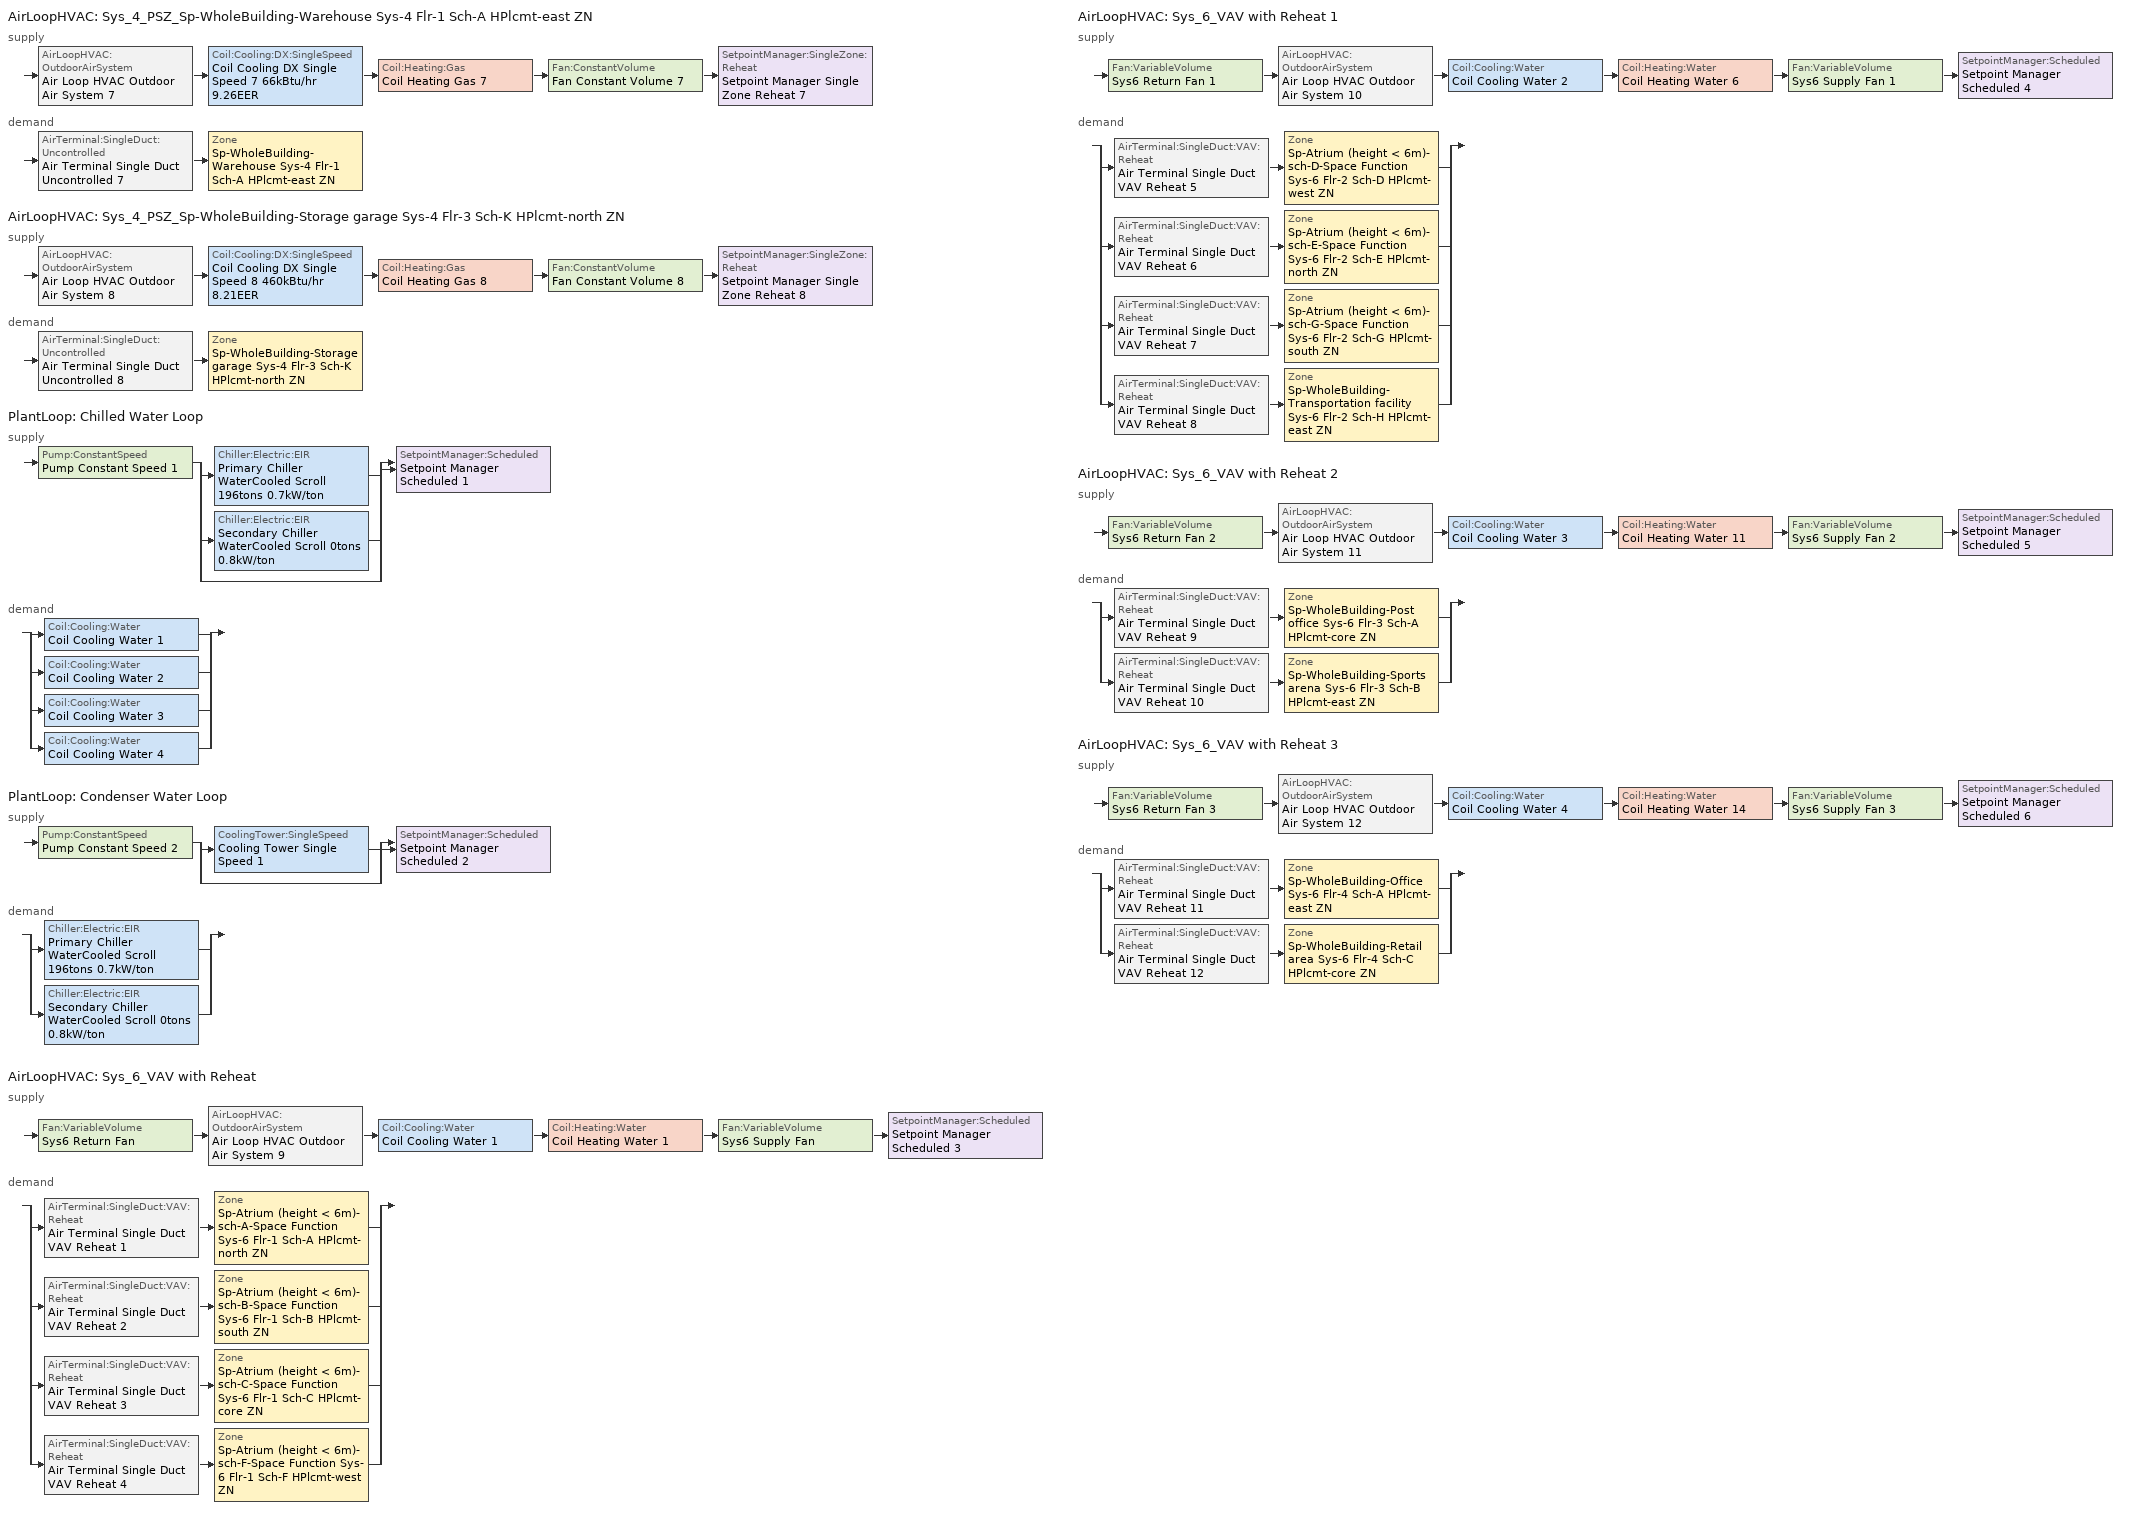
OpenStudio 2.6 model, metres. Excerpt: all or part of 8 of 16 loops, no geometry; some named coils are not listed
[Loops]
AirLoopHVAC 'Sys_4_PSZ_Sp-WholeBuilding-Warehouse Sys-4 Flr-1 Sch-A HPlcmt-east ZN'
 supply: AirLoopHVAC:OutdoorAirSystem 'Air Loop HVAC Outdoor Air System 7' > Coil:Cooling:DX:SingleSpeed 'Coil Cooling DX Single Speed 7 66kBtu/hr 9.26EER' > Coil:Heating:Gas 'Coil Heating Gas 7' > Fan:ConstantVolume 'Fan Constant Volume 7' > SetpointManager:SingleZone:Reheat 'Setpoint Manager Single Zone Reheat 7'
 demand: AirTerminal:SingleDuct:Uncontrolled 'Air Terminal Single Duct Uncontrolled 7' > Zone 'Sp-WholeBuilding-Warehouse Sys-4 Flr-1 Sch-A HPlcmt-east ZN'
AirLoopHVAC 'Sys_4_PSZ_Sp-WholeBuilding-Storage garage Sys-4 Flr-3 Sch-K HPlcmt-north ZN'
 supply: AirLoopHVAC:OutdoorAirSystem 'Air Loop HVAC Outdoor Air System 8' > Coil:Cooling:DX:SingleSpeed 'Coil Cooling DX Single Speed 8 460kBtu/hr 8.21EER' > Coil:Heating:Gas 'Coil Heating Gas 8' > Fan:ConstantVolume 'Fan Constant Volume 8' > SetpointManager:SingleZone:Reheat 'Setpoint Manager Single Zone Reheat 8'
 demand: AirTerminal:SingleDuct:Uncontrolled 'Air Terminal Single Duct Uncontrolled 8' > Zone 'Sp-WholeBuilding-Storage garage Sys-4 Flr-3 Sch-K HPlcmt-north ZN'
PlantLoop 'Chilled Water Loop'
 supply: Pump:ConstantSpeed 'Pump Constant Speed 1' > split
  | Chiller:Electric:EIR 'Primary Chiller WaterCooled Scroll 196tons 0.7kW/ton'
  | Chiller:Electric:EIR 'Secondary Chiller WaterCooled Scroll 0tons 0.8kW/ton'
  | bypass
  join > SetpointManager:Scheduled 'Setpoint Manager Scheduled 1'
 demand: split
  | Coil:Cooling:Water 'Coil Cooling Water 1'
  | Coil:Cooling:Water 'Coil Cooling Water 2'
  | Coil:Cooling:Water 'Coil Cooling Water 3'
  | Coil:Cooling:Water 'Coil Cooling Water 4'
PlantLoop 'Condenser Water Loop'
 supply: Pump:ConstantSpeed 'Pump Constant Speed 2' > split
  | CoolingTower:SingleSpeed 'Cooling Tower Single Speed 1'
  | bypass
  join > SetpointManager:Scheduled 'Setpoint Manager Scheduled 2'
 demand: split
  | Chiller:Electric:EIR 'Primary Chiller WaterCooled Scroll 196tons 0.7kW/ton'
  | Chiller:Electric:EIR 'Secondary Chiller WaterCooled Scroll 0tons 0.8kW/ton'
AirLoopHVAC 'Sys_6_VAV with Reheat'
 supply: Fan:VariableVolume 'Sys6 Return Fan' > AirLoopHVAC:OutdoorAirSystem 'Air Loop HVAC Outdoor Air System 9' > Coil:Cooling:Water 'Coil Cooling Water 1' > Coil:Heating:Water 'Coil Heating Water 1' > Fan:VariableVolume 'Sys6 Supply Fan' > SetpointManager:Scheduled 'Setpoint Manager Scheduled 3'
 demand: split
  | AirTerminal:SingleDuct:VAV:Reheat 'Air Terminal Single Duct VAV Reheat 1' > Zone 'Sp-Atrium (height < 6m)-sch-A-Space Function Sys-6 Flr-1 Sch-A HPlcmt-north ZN'
  | AirTerminal:SingleDuct:VAV:Reheat 'Air Terminal Single Duct VAV Reheat 2' > Zone 'Sp-Atrium (height < 6m)-sch-B-Space Function Sys-6 Flr-1 Sch-B HPlcmt-south ZN'
  | AirTerminal:SingleDuct:VAV:Reheat 'Air Terminal Single Duct VAV Reheat 3' > Zone 'Sp-Atrium (height < 6m)-sch-C-Space Function Sys-6 Flr-1 Sch-C HPlcmt-core ZN'
  | AirTerminal:SingleDuct:VAV:Reheat 'Air Terminal Single Duct VAV Reheat 4' > Zone 'Sp-Atrium (height < 6m)-sch-F-Space Function Sys-6 Flr-1 Sch-F HPlcmt-west ZN'
AirLoopHVAC 'Sys_6_VAV with Reheat 1'
 supply: Fan:VariableVolume 'Sys6 Return Fan 1' > AirLoopHVAC:OutdoorAirSystem 'Air Loop HVAC Outdoor Air System 10' > Coil:Cooling:Water 'Coil Cooling Water 2' > Coil:Heating:Water 'Coil Heating Water 6' > Fan:VariableVolume 'Sys6 Supply Fan 1' > SetpointManager:Scheduled 'Setpoint Manager Scheduled 4'
 demand: split
  | AirTerminal:SingleDuct:VAV:Reheat 'Air Terminal Single Duct VAV Reheat 5' > Zone 'Sp-Atrium (height < 6m)-sch-D-Space Function Sys-6 Flr-2 Sch-D HPlcmt-west ZN'
  | AirTerminal:SingleDuct:VAV:Reheat 'Air Terminal Single Duct VAV Reheat 6' > Zone 'Sp-Atrium (height < 6m)-sch-E-Space Function Sys-6 Flr-2 Sch-E HPlcmt-north ZN'
  | AirTerminal:SingleDuct:VAV:Reheat 'Air Terminal Single Duct VAV Reheat 7' > Zone 'Sp-Atrium (height < 6m)-sch-G-Space Function Sys-6 Flr-2 Sch-G HPlcmt-south ZN'
  | AirTerminal:SingleDuct:VAV:Reheat 'Air Terminal Single Duct VAV Reheat 8' > Zone 'Sp-WholeBuilding-Transportation facility Sys-6 Flr-2 Sch-H HPlcmt-east ZN'
AirLoopHVAC 'Sys_6_VAV with Reheat 2'
 supply: Fan:VariableVolume 'Sys6 Return Fan 2' > AirLoopHVAC:OutdoorAirSystem 'Air Loop HVAC Outdoor Air System 11' > Coil:Cooling:Water 'Coil Cooling Water 3' > Coil:Heating:Water 'Coil Heating Water 11' > Fan:VariableVolume 'Sys6 Supply Fan 2' > SetpointManager:Scheduled 'Setpoint Manager Scheduled 5'
 demand: split
  | AirTerminal:SingleDuct:VAV:Reheat 'Air Terminal Single Duct VAV Reheat 9' > Zone 'Sp-WholeBuilding-Post office Sys-6 Flr-3 Sch-A HPlcmt-core ZN'
  | AirTerminal:SingleDuct:VAV:Reheat 'Air Terminal Single Duct VAV Reheat 10' > Zone 'Sp-WholeBuilding-Sports arena Sys-6 Flr-3 Sch-B HPlcmt-east ZN'
AirLoopHVAC 'Sys_6_VAV with Reheat 3'
 supply: Fan:VariableVolume 'Sys6 Return Fan 3' > AirLoopHVAC:OutdoorAirSystem 'Air Loop HVAC Outdoor Air System 12' > Coil:Cooling:Water 'Coil Cooling Water 4' > Coil:Heating:Water 'Coil Heating Water 14' > Fan:VariableVolume 'Sys6 Supply Fan 3' > SetpointManager:Scheduled 'Setpoint Manager Scheduled 6'
 demand: split
  | AirTerminal:SingleDuct:VAV:Reheat 'Air Terminal Single Duct VAV Reheat 11' > Zone 'Sp-WholeBuilding-Office Sys-6 Flr-4 Sch-A HPlcmt-east ZN'
  | AirTerminal:SingleDuct:VAV:Reheat 'Air Terminal Single Duct VAV Reheat 12' > Zone 'Sp-WholeBuilding-Retail area Sys-6 Flr-4 Sch-C HPlcmt-core ZN'
[Sizing:Zone] Zone Cooling Design Supply Air Temperature Input Method=SupplyAirTemperature; Zone Cooling Design Supply Air Temperature {C}=13; Zone Cooling Design Supply Air Temperature Difference {deltaC}=11.11; Zone Heating Design Supply Air Temperature Input Method=SupplyAirTemperature; Zone Heating Design Supply Air Temperature {C}=43; Zone Heating Design Supply Air Temperature Difference {deltaC}=11.11; Zone Cooling Design Supply Air Humidity Ratio {kg-H2O/kg-air}=0.0085; Zone Heating Design Supply Air Humidity Ratio {kg-H2O/kg-air}=0.008; Zone Heating Sizing Factor=1.3; Zone Cooling Sizing Factor=1.1; Cooling Design Air Flow Method=DesignDay; Heating Design Air Flow Method=DesignDay; Account for Dedicated Outdoor Air System=No; Dedicated Outdoor Air System Control Strategy=NeutralSupplyAir; Dedicated Outdoor Air Low Setpoint Temperature for Design {C}=autosize; Dedicated Outdoor Air High Setpoint Temperature for Design {C}=autosize
Sp-WholeBuilding-Warehouse Sys-4 Flr-1 Sch-A HPlcmt-east ZN; Sp-WholeBuilding-Storage garage Sys-4 Flr-3 Sch-K HPlcmt-north ZN; Sp-Atrium (height < 6m)-sch-A-Space Function Sys-6 Flr-1 Sch-A HPlcmt-north ZN; Sp-Atrium (height < 6m)-sch-B-Space Function Sys-6 Flr-1 Sch-B HPlcmt-south ZN; Sp-Atrium (height < 6m)-sch-C-Space Function Sys-6 Flr-1 Sch-C HPlcmt-core ZN; Sp-Atrium (height < 6m)-sch-F-Space Function Sys-6 Flr-1 Sch-F HPlcmt-west ZN; Sp-Atrium (height < 6m)-sch-D-Space Function Sys-6 Flr-2 Sch-D HPlcmt-west ZN; Sp-Atrium (height < 6m)-sch-E-Space Function Sys-6 Flr-2 Sch-E HPlcmt-north ZN; Sp-Atrium (height < 6m)-sch-G-Space Function Sys-6 Flr-2 Sch-G HPlcmt-south ZN; Sp-WholeBuilding-Transportation facility Sys-6 Flr-2 Sch-H HPlcmt-east ZN; Sp-WholeBuilding-Post office Sys-6 Flr-3 Sch-A HPlcmt-core ZN; Sp-WholeBuilding-Sports arena Sys-6 Flr-3 Sch-B HPlcmt-east ZN; Sp-WholeBuilding-Office Sys-6 Flr-4 Sch-A HPlcmt-east ZN; Sp-WholeBuilding-Retail area Sys-6 Flr-4 Sch-C HPlcmt-core ZN
[Zone equipment]
Sp-WholeBuilding-Warehouse Sys-4 Flr-1 Sch-A HPlcmt-east ZN: Air Terminal Single Duct Uncontrolled 7, Zone HVAC Baseboard Convective Water 7
Sp-WholeBuilding-Storage garage Sys-4 Flr-3 Sch-K HPlcmt-north ZN: Air Terminal Single Duct Uncontrolled 8, Zone HVAC Baseboard Convective Water 8
Sp-Atrium (height < 6m)-sch-A-Space Function Sys-6 Flr-1 Sch-A HPlcmt-north ZN: Air Terminal Single Duct VAV Reheat 1, Zone HVAC Baseboard Convective Water 9
Sp-Atrium (height < 6m)-sch-B-Space Function Sys-6 Flr-1 Sch-B HPlcmt-south ZN: Air Terminal Single Duct VAV Reheat 2, Zone HVAC Baseboard Convective Water 10
Sp-Atrium (height < 6m)-sch-C-Space Function Sys-6 Flr-1 Sch-C HPlcmt-core ZN: Air Terminal Single Duct VAV Reheat 3, Zone HVAC Baseboard Convective Water 11
Sp-Atrium (height < 6m)-sch-F-Space Function Sys-6 Flr-1 Sch-F HPlcmt-west ZN: Air Terminal Single Duct VAV Reheat 4, Zone HVAC Baseboard Convective Water 12
Sp-Atrium (height < 6m)-sch-D-Space Function Sys-6 Flr-2 Sch-D HPlcmt-west ZN: Air Terminal Single Duct VAV Reheat 5, Zone HVAC Baseboard Convective Water 13
Sp-Atrium (height < 6m)-sch-E-Space Function Sys-6 Flr-2 Sch-E HPlcmt-north ZN: Air Terminal Single Duct VAV Reheat 6, Zone HVAC Baseboard Convective Water 14
Sp-Atrium (height < 6m)-sch-G-Space Function Sys-6 Flr-2 Sch-G HPlcmt-south ZN: Air Terminal Single Duct VAV Reheat 7, Zone HVAC Baseboard Convective Water 15
Sp-WholeBuilding-Transportation facility Sys-6 Flr-2 Sch-H HPlcmt-east ZN: Air Terminal Single Duct VAV Reheat 8, Zone HVAC Baseboard Convective Water 16
Sp-WholeBuilding-Post office Sys-6 Flr-3 Sch-A HPlcmt-core ZN: Air Terminal Single Duct VAV Reheat 9, Zone HVAC Baseboard Convective Water 17
Sp-WholeBuilding-Sports arena Sys-6 Flr-3 Sch-B HPlcmt-east ZN: Air Terminal Single Duct VAV Reheat 10, Zone HVAC Baseboard Convective Water 18
Sp-WholeBuilding-Office Sys-6 Flr-4 Sch-A HPlcmt-east ZN: Air Terminal Single Duct VAV Reheat 11, Zone HVAC Baseboard Convective Water 19
Sp-WholeBuilding-Retail area Sys-6 Flr-4 Sch-C HPlcmt-core ZN: Air Terminal Single Duct VAV Reheat 12, Zone HVAC Baseboard Convective Water 20
[PlantLoop] Glycol Concentration=0; Plant Loop Volume {m3}=Autocalculate; Load Distribution Scheme=Optimal
Chilled Water Loop; Condenser Water Loop
[Sizing:Plant] Loop Design Temperature Difference {deltaC}=6; Sizing Option=NonCoincident; Zone Timesteps in Averaging Window=1; Coincident Sizing Factor Mode=None
Name | Loop Type | Design Loop Exit Temperature {C}
Chilled Water Loop | Cooling | 7
Condenser Water Loop | Condenser | 29
[AirLoopHVAC] Design Supply Air Flow Rate {m3/s}=AutoSize
Name | Availability Schedule
Sys_4_PSZ_Sp-WholeBuilding-Warehouse Sys-4 Flr-1 Sch-A HPlcmt-east ZN | Sys_4_PSZ_Sp-WholeBuilding-Warehouse Sys-4 Flr-1 Sch-A HPlcmt-east ZN Occ Sch
Sys_4_PSZ_Sp-WholeBuilding-Storage garage Sys-4 Flr-3 Sch-K HPlcmt-north ZN | Sys_4_PSZ_Sp-WholeBuilding-Storage garage Sys-4 Flr-3 Sch-K HPlcmt-north ZN Occ Sch
Sys_6_VAV with Reheat | Sys_6_VAV with Reheat Occ Sch
Sys_6_VAV with Reheat 1 | Sys_6_VAV with Reheat 1 Occ Sch
Sys_6_VAV with Reheat 2 | Sys_6_VAV with Reheat 2 Occ Sch
Sys_6_VAV with Reheat 3 | Sys_6_VAV with Reheat 3 Occ Sch
[Sizing:System] Type of Load to Size On=Sensible; Design Outdoor Air Flow Rate {m3/s}=Autosize; Preheat Design Temperature {C}=7; Preheat Design Humidity Ratio {kg-H2O/kg-Air}=0.008; Precool Design Humidity Ratio {kg-H2O/kg-Air}=0.008; Central Cooling Design Supply Air Temperature {C}=13; Sizing Option=NonCoincident; 100% Outdoor Air in Cooling=No; 100% Outdoor Air in Heating=No; Central Cooling Design Supply Air Humidity Ratio {kg-H2O/kg-Air}=0.0085; Central Heating Design Supply Air Humidity Ratio {kg-H2O/kg-Air}=0.008; Cooling Design Air Flow Method=DesignDay; Cooling Design Air Flow Rate {m3/s}=0; Heating Design Air Flow Method=DesignDay; Heating Design Air Flow Rate {m3/s}=0; System Outdoor Air Method=ZoneSum; Zone Maximum Outdoor Air Fraction=1; Cooling Supply Air Flow Rate Per Floor Area {m3/s-m2}=0.00996765; Cooling Fraction of Autosized Cooling Supply Air Flow Rate=1; Cooling Supply Air Flow Rate Per Unit Cooling Capacity {m3/s-W}=3.94755e-05; Heating Supply Air Flow Rate Per Floor Area {m3/s-m2}=0.00996765; Heating Fraction of Autosized Heating Supply Air Flow Rate=1; Heating Fraction of Autosized Cooling Supply Air Flow Rate=1; Heating Supply Air Flow Rate Per Unit Heating Capacity {m3/s-W}=3.15882e-05; Cooling Design Capacity Method=CoolingDesignCapacity; Cooling Design Capacity {W}=autosize; Cooling Design Capacity Per Floor Area {W/m2}=234.7; Fraction of Autosized Cooling Design Capacity=1; Heating Design Capacity Method=HeatingDesignCapacity; Heating Design Capacity {W}=autosize; Heating Design Capacity Per Floor Area {W/m2}=157; Fraction of Autosized Heating Design Capacity=1; Central Cooling Capacity Control Method=OnOff
Name | Minimum System Air Flow Ratio | Precool Design Temperature {C} | Central Heating Design Supply Air Temperature {C}
Sys_4_PSZ_Sp-WholeBuilding-Warehouse Sys-4 Flr-1 Sch-A HPlcmt-east ZN; Sys_4_PSZ_Sp-WholeBuilding-Storage garage Sys-4 Flr-3 Sch-K HPlcmt-north ZN | 1 | 13 | 43
Sys_6_VAV with Reheat; Sys_6_VAV with Reheat 1; Sys_6_VAV with Reheat 2; Sys_6_VAV with Reheat 3 | 0.3 | 12.8 | 13.1
[Fan:ConstantVolume] Availability Schedule=Always On Discrete; Fan Efficiency=0.39975; Pressure Rise {Pa}=640; Maximum Flow Rate {m3/s}=AutoSize; Motor Efficiency=0.615
Fan Constant Volume 7; Fan Constant Volume 8
[Coil:Heating:Gas] Availability Schedule=Always On Discrete; Gas Burner Efficiency=0.81; Nominal Capacity {W}=AutoSize; Parasitic Electric Load {W}=0; Part Load Fraction Correlation Curve=FURNACE-EFFPLR-NECB2011; Parasitic Gas Load {W}=0
Coil Heating Gas 7; Coil Heating Gas 8
[Coil:Cooling:DX:SingleSpeed] Availability Schedule=Always On Discrete; Rated Total Cooling Capacity {W}=autosize; Rated Sensible Heat Ratio=autosize; Rated Air Flow Rate {m3/s}=autosize; Rated Evaporator Fan Power Per Volume Flow Rate {W/(m3/s)}=773.3; Total Cooling Capacity Function of Temperature Curve=DXCOOL-NECB2011-REF-CAPFT; Total Cooling Capacity Function of Flow Fraction Curve=DXCOOL-NECB2011-REF-CAPFFLOW; Energy Input Ratio Function of Temperature Curve=DXCOOL-NECB2011-REF-COOLEIRFT; Energy Input Ratio Function of Flow Fraction Curve=DXCOOL-NECB2011-REF-COOLEIRFFLOW; Part Load Fraction Correlation Curve=DXCOOL-NECB2011-REF-COOLPLFFPLR; Condenser Type=AirCooled; Evaporative Condenser Effectiveness=0; Evaporative Condenser Air Flow Rate {m3/s}=Autosize; Evaporative Condenser Pump Rated Power Consumption {W}=Autosize; Crankcase Heater Capacity {W}=0; Maximum Outdoor Dry-Bulb Temperature for Crankcase Heater Operation {C}=0; Basin Heater Capacity {W/K}=0; Basin Heater Setpoint Temperature {C}=10
Name | Rated COP {W/W}
Coil Cooling DX Single Speed 7 66kBtu/hr 9.26EER | 3.17765
Coil Cooling DX Single Speed 8 460kBtu/hr 8.21EER | 3.07109
[Controller:OutdoorAir] Minimum Outdoor Air Flow Rate {m3/s}=autosize; Maximum Outdoor Air Flow Rate {m3/s}=Autosize; Economizer Control Action Type=ModulateFlow; Lockout Type=NoLockout; Minimum Limit Type=FixedMinimum; High Humidity Control=No
Name | Economizer Control Type | Economizer Maximum Limit Dry-Bulb Temperature {C} | Economizer Maximum Limit Enthalpy {J/kg} | Economizer Minimum Limit Dry-Bulb Temperature {C} | Minimum Outdoor Air Schedule | Controller Mechanical Ventilation | Heat Recovery Bypass Control Type
Controller Outdoor Air 7 | NoEconomizer | 28 | 64000 | -100 | Sys_4_PSZ_Sp-WholeBuilding-Warehouse Sys-4 Flr-1 Sch-A HPlcmt-east ZN Occ Sch | Controller Mechanical Ventilation 7 | BypassWhenWithinEconomizerLimits
Controller Outdoor Air 8 | DifferentialEnthalpy |  |  |  | Sys_4_PSZ_Sp-WholeBuilding-Storage garage Sys-4 Flr-3 Sch-K HPlcmt-north ZN Occ Sch | Controller Mechanical Ventilation 8 | BypassWhenOAFlowGreaterThanMinimum
Controller Outdoor Air 9 | DifferentialEnthalpy |  |  |  | Sys_6_VAV with Reheat Occ Sch | Controller Mechanical Ventilation 9 | BypassWhenOAFlowGreaterThanMinimum
Controller Outdoor Air 10 | DifferentialEnthalpy |  |  |  | Sys_6_VAV with Reheat 1 Occ Sch | Controller Mechanical Ventilation 10 | BypassWhenOAFlowGreaterThanMinimum
Controller Outdoor Air 11 | DifferentialEnthalpy |  |  |  | Sys_6_VAV with Reheat 2 Occ Sch | Controller Mechanical Ventilation 11 | BypassWhenOAFlowGreaterThanMinimum
Controller Outdoor Air 12 | DifferentialEnthalpy |  |  |  | Sys_6_VAV with Reheat 3 Occ Sch | Controller Mechanical Ventilation 12 | BypassWhenWithinEconomizerLimits
[Controller:MechanicalVentilation] Availability Schedule=Always On Discrete; System Outdoor Air Method=ZoneSum
Controller Mechanical Ventilation 7; Controller Mechanical Ventilation 8; Controller Mechanical Ventilation 9; Controller Mechanical Ventilation 10; Controller Mechanical Ventilation 11; Controller Mechanical Ventilation 12
[AirLoopHVAC:OutdoorAirSystem]
Name | Controller
Air Loop HVAC Outdoor Air System 7 | Controller Outdoor Air 7
Air Loop HVAC Outdoor Air System 8 | Controller Outdoor Air 8
Air Loop HVAC Outdoor Air System 9 | Controller Outdoor Air 9
Air Loop HVAC Outdoor Air System 10 | Controller Outdoor Air 10
Air Loop HVAC Outdoor Air System 11 | Controller Outdoor Air 11
Air Loop HVAC Outdoor Air System 12 | Controller Outdoor Air 12
[SetpointManager:SingleZone:Reheat] Minimum Supply Air Temperature {C}=13; Maximum Supply Air Temperature {C}=43
Name | Control Zone
Setpoint Manager Single Zone Reheat 7 | Sp-WholeBuilding-Warehouse Sys-4 Flr-1 Sch-A HPlcmt-east ZN
Setpoint Manager Single Zone Reheat 8 | Sp-WholeBuilding-Storage garage Sys-4 Flr-3 Sch-K HPlcmt-north ZN
[AirTerminal:SingleDuct:Uncontrolled] Availability Schedule=Always On Discrete; Maximum Air Flow Rate {m3/s}=AutoSize
Air Terminal Single Duct Uncontrolled 7; Air Terminal Single Duct Uncontrolled 8
[Pump:ConstantSpeed] Rated Flow Rate {m3/s}=autosize; Rated Pump Head {Pa}=179352; Rated Power Consumption {W}=autosize; Fraction of Motor Inefficiencies to Fluid Stream=0; Pump Control Type=Intermittent; Design Power Sizing Method=PowerPerFlowPerPressure; Design Electric Power per Unit Flow Rate {W/(m3/s)}=348701.1; Design Shaft Power per Unit Flow Rate per Unit Head {W-s/m3-Pa}=1.28205
Name | Motor Efficiency
Pump Constant Speed 1 | 0.917
Pump Constant Speed 2 | 0.936
[Chiller:Electric:EIR] Cooling Capacity Function of Temperature Curve=WaterCooled_Scroll_CAPFT_NECB2011; Electric Input to Cooling Output Ratio Function of Temperature Curve=WaterCooled_Scroll_EIRFT_NECB2011; Electric Input to Cooling Output Ratio Function of Part Load Ratio Curve=WaterCooled_Scroll_EIRFPLR_NECB2011; Minimum Part Load Ratio=0.25; Minimum Unloading Ratio=0.25; Condenser Type=WaterCooled; Chiller Flow Mode=LeavingSetpointModulated; Design Heat Recovery Water Flow Rate {m3/s}=0; Sizing Factor=1; Basin Heater Capacity {W/K}=0; Basin Heater Setpoint Temperature {C}=10
Name | Reference Capacity {W} | Reference COP {W/W}
Primary Chiller WaterCooled Scroll 196tons 0.7kW/ton | 688734 | 5.17968
Secondary Chiller WaterCooled Scroll 0tons 0.8kW/ton | 0.001 | 4.5032
[SetpointManager:Scheduled] Control Variable=Temperature
Name | Schedule
Setpoint Manager Scheduled 1 | CHW Temp
Setpoint Manager Scheduled 2 | CW Temp
Setpoint Manager Scheduled 3 | Supply Air Temp
Setpoint Manager Scheduled 4 | Supply Air Temp 1
Setpoint Manager Scheduled 5 | Supply Air Temp 2
Setpoint Manager Scheduled 6 | Supply Air Temp 3
[CoolingTower:SingleSpeed]
Cooling Tower Single Speed 1: Design Water Flow Rate {m3/s}=autosize; Design Air Flow Rate {m3/s}=autosize; Fan Power at Design Air Flow Rate {W}=10682.1; U-Factor Times Area Value at Design Air Flow Rate {W/K}=autosize; Air Flow Rate in Free Convection Regime {m3/s}=autosize; U-Factor Times Area Value at Free Convection Air Flow Rate {W/K}=autosize; Performance Input Method=UFactorTimesAreaAndDesignWaterFlowRate; Free Convection Capacity {W}=0; Basin Heater Capacity {W/K}=0; Evaporation Loss Mode=LossFactor; Evaporation Loss Factor {percent/K}=0.2; Drift Loss Percent {percent}=0.008; Blowdown Calculation Mode=ConcentrationRatio; Blowdown Concentration Ratio=3; Capacity Control=FanCycling; Number of Cells=1; Cell Control=MinimalCell; Cell Minimum  Water Flow Rate Fraction=0.33; Cell Maximum Water Flow Rate Fraction=2.5; Sizing Factor=1; Free Convection Air Flow Rate Sizing Factor=0.1; Free Convection U-Factor Times Area Value Sizing Factor=0.1; Heat Rejection Capacity and Nominal Capacity Sizing Ratio=1.25; Free Convection Nominal Capacity Sizing Factor=0.1; Design Inlet Air Dry-Bulb Temperature {C}=35; Design Inlet Air Wet-Bulb Temperature {C}=24; Design Approach Temperature {deltaC}=5; Design Range Temperature {deltaC}=6
[Fan:VariableVolume] Availability Schedule=Always On Discrete; Maximum Flow Rate {m3/s}=Autosize; Fan Power Minimum Flow Rate Input Method=Fraction; Fan Power Minimum Air Flow Rate {m3/s}=0; Motor In Airstream Fraction=1; Fan Power Coefficient 5=0
Name | Fan Efficiency | Pressure Rise {Pa} | Fan Power Minimum Flow Fraction | Motor Efficiency | Fan Power Coefficient 1 | Fan Power Coefficient 2 | Fan Power Coefficient 3 | Fan Power Coefficient 4
Sys6 Supply Fan; Sys6 Supply Fan 1; Sys6 Supply Fan 2; Sys6 Supply Fan 3 | 0.549965 | 1000 | 0.5 | 0.8461 | -4.1457 | 16.803 | -19.471 | 7.8488
Sys6 Return Fan; Sys6 Return Fan 1; Sys6 Return Fan 2; Sys6 Return Fan 3 | 0.299975 | 250 | 0.68 | 0.4615 | -2.4176 | 9.5874 | -11.559 | 5.4009
[Coil:Cooling:Water] Availability Schedule=Always On Discrete
Coil Cooling Water 1; Coil Cooling Water 2; Coil Cooling Water 3; Coil Cooling Water 4
[Controller:WaterCoil] Action=Reverse; Minimum Actuated Flow {m3/s}=0
Name | Water Coil
Controller Water Coil 2 | Coil Cooling Water 1
Controller Water Coil 8 | Coil Cooling Water 2
Controller Water Coil 14 | Coil Cooling Water 3
Controller Water Coil 18 | Coil Cooling Water 4
[AirTerminal:SingleDuct:VAV:Reheat] Availability Schedule=Always On Discrete; Maximum Air Flow Rate {m3/s}=AutoSize; Zone Minimum Air Flow Input Method=Constant; Constant Minimum Air Flow Fraction=0.3; Maximum Hot Water or Steam Flow Rate {m3/s}=AutoSize; Minimum Hot Water or Steam Flow Rate {m3/s}=0; Convergence Tolerance=0.001; Damper Heating Action=Normal; Maximum Flow per Zone Floor Area During Reheat {m3/s-m2}=AutoSize; Maximum Flow Fraction During Reheat=0.5; Maximum Reheat Air Temperature {C}=43; Control For Outdoor Air=No
Name | Fixed Minimum Air Flow Rate {m3/s} | Reheat Coil
Air Terminal Single Duct VAV Reheat 1 | 3.75 | Coil Heating Water 2
Air Terminal Single Duct VAV Reheat 2 | 3.75 | Coil Heating Water 3
Air Terminal Single Duct VAV Reheat 3 | 5 | Coil Heating Water 4
Air Terminal Single Duct VAV Reheat 4 | 3.75 | Coil Heating Water 5
Air Terminal Single Duct VAV Reheat 5 | 3.75 | Coil Heating Water 7
Air Terminal Single Duct VAV Reheat 6 | 3.75 | Coil Heating Water 8
Air Terminal Single Duct VAV Reheat 7 | 3.75 | Coil Heating Water 9
Air Terminal Single Duct VAV Reheat 8 | 3.75 | Coil Heating Water 10
Air Terminal Single Duct VAV Reheat 9 | 5 | Coil Heating Water 12
Air Terminal Single Duct VAV Reheat 10 | 3.75 | Coil Heating Water 13
Air Terminal Single Duct VAV Reheat 11 | 3.75 | Coil Heating Water 15
Air Terminal Single Duct VAV Reheat 12 | 5 | Coil Heating Water 16
[HeatExchanger:AirToAir:SensibleAndLatent] Availability Schedule=Always On Discrete; Nominal Supply Air Flow Rate {m3/s}=autosize; Sensible Effectiveness at 100% Heating Air Flow=0.5; Latent Effectiveness at 100% Heating Air Flow=0.5; Sensible Effectiveness at 75% Heating Air Flow=0.5; Latent Effectiveness at 75% Heating Air Flow=0.5; Sensible Effectiveness at 100% Cooling Air Flow=0.5; Latent Effectiveness at 100% Cooling Air Flow=0.5; Sensible Effectiveness at 75% Cooling Air Flow=0.5; Latent Effectiveness at 75% Cooling Air Flow=0.5; Supply Air Outlet Temperature Control=Yes; Heat Exchanger Type=Rotary; Frost Control Type=ExhaustOnly; Threshold Temperature {C}=-23.3; Initial Defrost Time Fraction=0.167; Rate of Defrost Time Fraction Increase {1/K}=1.44; Economizer Lockout=Yes
Name | Nominal Electric Power {W}
Sys_4_PSZ_Sp-WholeBuilding-Storage garage Sys-4 Flr-3 Sch-K HPlcmt-north ZN ERV | 5175.64
Sys_6_VAV with Reheat ERV | 1826.89
Sys_6_VAV with Reheat 1 ERV | 2004.58
Sys_6_VAV with Reheat 2 ERV | 2287.06
[SetpointManager:OutdoorAirPretreat] Minimum Setpoint Temperature {C}=-99; Maximum Setpoint Temperature {C}=99; Minimum Setpoint Humidity Ratio {kgWater/kgDryAir}=1e-05; Maximum Setpoint Humidity Ratio {kgWater/kgDryAir}=1
Setpoint Manager Outdoor Air Pretreat 1; Setpoint Manager Outdoor Air Pretreat 2; Setpoint Manager Outdoor Air Pretreat 3; Setpoint Manager Outdoor Air Pretreat 4; Setpoint Manager Outdoor Air Pretreat 5
[Schedule:Ruleset]
Name | Default Day Schedule | Summer Design Day Schedule | Winter Design Day Schedule
CHW Temp | Schedule Day 3
CW Temp | Schedule Day 4
Supply Air Temp | Supply Air Temp Default
Supply Air Temp 1 | Supply Air Temp Default 1
Supply Air Temp 2 | Supply Air Temp Default 2
Supply Air Temp 3 | Supply Air Temp Default 3
Sys_4_PSZ_Sp-WholeBuilding-Storage garage Sys-4 Flr-3 Sch-K HPlcmt-north ZN Occ Sch | Sys_4_PSZ_Sp-WholeBuilding-Storage garage Sys-4 Flr-3 Sch-K HPlcmt-north ZN Occ Sch Default | Sys_4_PSZ_Sp-WholeBuilding-Storage garage Sys-4 Flr-3 Sch-K HPlcmt-north ZN Occ Sch Summer Design Day | Sys_4_PSZ_Sp-WholeBuilding-Storage garage Sys-4 Flr-3 Sch-K HPlcmt-north ZN Occ Sch Winter Design Day
Sys_4_PSZ_Sp-WholeBuilding-Warehouse Sys-4 Flr-1 Sch-A HPlcmt-east ZN Occ Sch | Sys_4_PSZ_Sp-WholeBuilding-Warehouse Sys-4 Flr-1 Sch-A HPlcmt-east ZN Occ Sch Default | Sys_4_PSZ_Sp-WholeBuilding-Warehouse Sys-4 Flr-1 Sch-A HPlcmt-east ZN Occ Sch Summer Design Day | Sys_4_PSZ_Sp-WholeBuilding-Warehouse Sys-4 Flr-1 Sch-A HPlcmt-east ZN Occ Sch Winter Design Day
Sys_6_VAV with Reheat Occ Sch | Sys_6_VAV with Reheat Occ Sch Default | Sys_6_VAV with Reheat Occ Sch Summer Design Day | Sys_6_VAV with Reheat Occ Sch Winter Design Day
Sys_6_VAV with Reheat 1 Occ Sch | Sys_6_VAV with Reheat 1 Occ Sch Default | Sys_6_VAV with Reheat 1 Occ Sch Summer Design Day | Sys_6_VAV with Reheat 1 Occ Sch Winter Design Day
Sys_6_VAV with Reheat 2 Occ Sch | Sys_6_VAV with Reheat 2 Occ Sch Default | Sys_6_VAV with Reheat 2 Occ Sch Summer Design Day | Sys_6_VAV with Reheat 2 Occ Sch Winter Design Day
Sys_6_VAV with Reheat 3 Occ Sch | Sys_6_VAV with Reheat 3 Occ Sch Default | Sys_6_VAV with Reheat 3 Occ Sch Summer Design Day | Sys_6_VAV with Reheat 3 Occ Sch Winter Design Day
[Schedule:Day]
Schedule Day 3; wkdCHW Temp 1; satCHW Temp 1; sunCHW Temp 1: 1, 0, 7, 2, 0, 7, 3, 0, 7, 4, 0, 7, 5, 0, 7, 6, 0, 7, 7, 0, 7, 8, 0, 7, 9, 0, 7, 10, 0, 7, 11, 0, 7, 12, 0, 7, 13, 0, 7, 14, 0, 7, 15, 0, 7, 16, 0, 7, 17, 0, 7, 18, 0, 7, 19, 0, 7, 20, 0, 7, 21, 0, 7, 22, 0, 7, 23, 0, 7, 24, 0, 7
Schedule Day 4; wkdCW Temp 1; satCW Temp 1; sunCW Temp 1: 1, 0, 29, 2, 0, 29, 3, 0, 29, 4, 0, 29, 5, 0, 29, 6, 0, 29, 7, 0, 29, 8, 0, 29, 9, 0, 29, 10, 0, 29, 11, 0, 29, 12, 0, 29, 13, 0, 29, 14, 0, 29, 15, 0, 29, 16, 0, 29, 17, 0, 29, 18, 0, 29, 19, 0, 29, 20, 0, 29, 21, 0, 29, 22, 0, 29, 23, 0, 29, 24, 0, 29
Supply Air Temp Default; Supply Air Temp Default 1; Supply Air Temp Default 2; Supply Air Temp Default 3: 24, 0, 13
Sys_4_PSZ_Sp-WholeBuilding-Storage garage Sys-4 Flr-3 Sch-K HPlcmt-north ZN Occ Sch Default; Sys_4_PSZ_Sp-WholeBuilding-Storage garage Sys-4 Flr-3 Sch-K HPlcmt-north ZN Occ Sch Winter Design Day; Sys_4_PSZ_Sp-WholeBuilding-Storage garage Sys-4 Flr-3 Sch-K HPlcmt-north ZN Occ Sch Summer Design Day; Sys_4_PSZ_Sp-WholeBuilding-Warehouse Sys-4 Flr-1 Sch-A HPlcmt-east ZN Occ Sch Default; Sys_4_PSZ_Sp-WholeBuilding-Warehouse Sys-4 Flr-1 Sch-A HPlcmt-east ZN Occ Sch Winter Design Day; Sys_4_PSZ_Sp-WholeBuilding-Warehouse Sys-4 Flr-1 Sch-A HPlcmt-east ZN Occ Sch Summer Design Day; Sys_6_VAV with Reheat Occ Sch Default; Sys_6_VAV with Reheat Occ Sch Winter Design Day; Sys_6_VAV with Reheat Occ Sch Summer Design Day; Sys_6_VAV with Reheat 1 Occ Sch Default; Sys_6_VAV with Reheat 1 Occ Sch Winter Design Day; Sys_6_VAV with Reheat 1 Occ Sch Summer Design Day; Sys_6_VAV with Reheat 1 Occ Sch Monday; Sys_6_VAV with Reheat 1 Occ Sch Tuesday; Sys_6_VAV with Reheat 1 Occ Sch Wednesday; Sys_6_VAV with Reheat 1 Occ Sch Thursday; Sys_6_VAV with Reheat 1 Occ Sch Friday; Sys_6_VAV with Reheat 1 Occ Sch Saturday; Sys_6_VAV with Reheat 1 Occ Sch Sunday; Sys_6_VAV with Reheat 2 Occ Sch Default; Sys_6_VAV with Reheat 2 Occ Sch Winter Design Day; Sys_6_VAV with Reheat 2 Occ Sch Summer Design Day; Sys_6_VAV with Reheat 3 Occ Sch Default; Sys_6_VAV with Reheat 3 Occ Sch Winter Design Day; Sys_6_VAV with Reheat 3 Occ Sch Summer Design Day: 24, 0, 1
Sys_4_PSZ_Sp-WholeBuilding-Storage garage Sys-4 Flr-3 Sch-K HPlcmt-north ZN Occ Sch Monday; Sys_4_PSZ_Sp-WholeBuilding-Storage garage Sys-4 Flr-3 Sch-K HPlcmt-north ZN Occ Sch Tuesday; Sys_4_PSZ_Sp-WholeBuilding-Storage garage Sys-4 Flr-3 Sch-K HPlcmt-north ZN Occ Sch Wednesday; Sys_4_PSZ_Sp-WholeBuilding-Storage garage Sys-4 Flr-3 Sch-K HPlcmt-north ZN Occ Sch Thursday; Sys_4_PSZ_Sp-WholeBuilding-Storage garage Sys-4 Flr-3 Sch-K HPlcmt-north ZN Occ Sch Friday; Sys_4_PSZ_Sp-WholeBuilding-Storage garage Sys-4 Flr-3 Sch-K HPlcmt-north ZN Occ Sch Saturday; Sys_4_PSZ_Sp-WholeBuilding-Storage garage Sys-4 Flr-3 Sch-K HPlcmt-north ZN Occ Sch Sunday: 6, 0, 0, 20, 0, 1, 24, 0, 0
Sys_4_PSZ_Sp-WholeBuilding-Warehouse Sys-4 Flr-1 Sch-A HPlcmt-east ZN Occ Sch Monday; Sys_4_PSZ_Sp-WholeBuilding-Warehouse Sys-4 Flr-1 Sch-A HPlcmt-east ZN Occ Sch Tuesday; Sys_4_PSZ_Sp-WholeBuilding-Warehouse Sys-4 Flr-1 Sch-A HPlcmt-east ZN Occ Sch Wednesday; Sys_4_PSZ_Sp-WholeBuilding-Warehouse Sys-4 Flr-1 Sch-A HPlcmt-east ZN Occ Sch Thursday; Sys_4_PSZ_Sp-WholeBuilding-Warehouse Sys-4 Flr-1 Sch-A HPlcmt-east ZN Occ Sch Friday: 8, 0, 0, 19, 0, 1, 24, 0, 0
Sys_4_PSZ_Sp-WholeBuilding-Warehouse Sys-4 Flr-1 Sch-A HPlcmt-east ZN Occ Sch Saturday; Sys_4_PSZ_Sp-WholeBuilding-Warehouse Sys-4 Flr-1 Sch-A HPlcmt-east ZN Occ Sch Sunday: 24, 0, 0
Sys_6_VAV with Reheat Occ Sch Monday; Sys_6_VAV with Reheat Occ Sch Tuesday; Sys_6_VAV with Reheat Occ Sch Wednesday; Sys_6_VAV with Reheat Occ Sch Thursday; Sys_6_VAV with Reheat Occ Sch Friday: 2, 0, 1, 8, 0, 0, 24, 0, 1
Sys_6_VAV with Reheat Occ Sch Saturday; Sys_6_VAV with Reheat Occ Sch Sunday: 2, 0, 1, 10, 0, 0, 24, 0, 1
Sys_6_VAV with Reheat 2 Occ Sch Monday; Sys_6_VAV with Reheat 2 Occ Sch Tuesday; Sys_6_VAV with Reheat 2 Occ Sch Wednesday; Sys_6_VAV with Reheat 2 Occ Sch Thursday; Sys_6_VAV with Reheat 2 Occ Sch Friday: 1, 0, 1, 8, 0, 0, 24, 0, 1
Sys_6_VAV with Reheat 2 Occ Sch Saturday: 2, 0, 1, 11, 0, 0, 15, 0, 1, 17, 0, 0, 24, 0, 1
Sys_6_VAV with Reheat 2 Occ Sch Sunday: 1, 0, 0, 2, 0, 1, 11, 0, 0, 15, 0, 1, 18, 0, 0, 23, 0, 1, 24, 0, 0
Sys_6_VAV with Reheat 3 Occ Sch Monday; Sys_6_VAV with Reheat 3 Occ Sch Tuesday; Sys_6_VAV with Reheat 3 Occ Sch Wednesday; Sys_6_VAV with Reheat 3 Occ Sch Thursday; Sys_6_VAV with Reheat 3 Occ Sch Friday: 8, 0, 0, 21, 0, 1, 24, 0, 0
Sys_6_VAV with Reheat 3 Occ Sch Saturday; Sys_6_VAV with Reheat 3 Occ Sch Sunday: 10, 0, 0, 19, 0, 1, 24, 0, 0
[Schedule:Rule] Date Specification Type=DateRange; Start Month=1; Start Day=1; End Month=12
Name | Schedule Ruleset | Rule Order | Day Schedule | Apply Sunday | Apply Monday | Apply Tuesday | Apply Wednesday | Apply Thursday | Apply Friday | Apply Saturday | End Day
wkdCHW Temp rule | CHW Temp | 2 | wkdCHW Temp 1 | No | Yes | Yes | Yes | Yes | Yes | No | 31
satCHW Temprule | CHW Temp | 1 | satCHW Temp 1 | No | No | No | No | No | No | Yes | 31
sunCHW Temprule | CHW Temp | 0 | sunCHW Temp 1 | Yes | No | No | No | No | No | No | 31
wkdCW Temp rule | CW Temp | 2 | wkdCW Temp 1 | No | Yes | Yes | Yes | Yes | Yes | No | 31
satCW Temprule | CW Temp | 1 | satCW Temp 1 | No | No | No | No | No | No | Yes | 31
sunCW Temprule | CW Temp | 0 | sunCW Temp 1 | Yes | No | No | No | No | No | No | 31
Sys_4_PSZ_Sp-WholeBuilding-Storage garage Sys-4 Flr-3 Sch-K HPlcmt-north ZN Occ Sch Monday Rule | Sys_4_PSZ_Sp-WholeBuilding-Storage garage Sys-4 Flr-3 Sch-K HPlcmt-north ZN Occ Sch | 6 | Sys_4_PSZ_Sp-WholeBuilding-Storage garage Sys-4 Flr-3 Sch-K HPlcmt-north ZN Occ Sch Monday |  | Yes |  |  |  |  |  | 25
Sys_4_PSZ_Sp-WholeBuilding-Storage garage Sys-4 Flr-3 Sch-K HPlcmt-north ZN Occ Sch Tuesday Rule | Sys_4_PSZ_Sp-WholeBuilding-Storage garage Sys-4 Flr-3 Sch-K HPlcmt-north ZN Occ Sch | 5 | Sys_4_PSZ_Sp-WholeBuilding-Storage garage Sys-4 Flr-3 Sch-K HPlcmt-north ZN Occ Sch Tuesday |  |  | Yes |  |  |  |  | 26
Sys_4_PSZ_Sp-WholeBuilding-Storage garage Sys-4 Flr-3 Sch-K HPlcmt-north ZN Occ Sch Wednesday Rule | Sys_4_PSZ_Sp-WholeBuilding-Storage garage Sys-4 Flr-3 Sch-K HPlcmt-north ZN Occ Sch | 4 | Sys_4_PSZ_Sp-WholeBuilding-Storage garage Sys-4 Flr-3 Sch-K HPlcmt-north ZN Occ Sch Wednesday |  |  |  | Yes |  |  |  | 27
Sys_4_PSZ_Sp-WholeBuilding-Storage garage Sys-4 Flr-3 Sch-K HPlcmt-north ZN Occ Sch Thursday Rule | Sys_4_PSZ_Sp-WholeBuilding-Storage garage Sys-4 Flr-3 Sch-K HPlcmt-north ZN Occ Sch | 3 | Sys_4_PSZ_Sp-WholeBuilding-Storage garage Sys-4 Flr-3 Sch-K HPlcmt-north ZN Occ Sch Thursday |  |  |  |  | Yes |  |  | 28
Sys_4_PSZ_Sp-WholeBuilding-Storage garage Sys-4 Flr-3 Sch-K HPlcmt-north ZN Occ Sch Friday Rule | Sys_4_PSZ_Sp-WholeBuilding-Storage garage Sys-4 Flr-3 Sch-K HPlcmt-north ZN Occ Sch | 2 | Sys_4_PSZ_Sp-WholeBuilding-Storage garage Sys-4 Flr-3 Sch-K HPlcmt-north ZN Occ Sch Friday |  |  |  |  |  | Yes |  | 29
Sys_4_PSZ_Sp-WholeBuilding-Storage garage Sys-4 Flr-3 Sch-K HPlcmt-north ZN Occ Sch Saturday Rule | Sys_4_PSZ_Sp-WholeBuilding-Storage garage Sys-4 Flr-3 Sch-K HPlcmt-north ZN Occ Sch | 1 | Sys_4_PSZ_Sp-WholeBuilding-Storage garage Sys-4 Flr-3 Sch-K HPlcmt-north ZN Occ Sch Saturday |  |  |  |  |  |  | Yes | 30
Sys_4_PSZ_Sp-WholeBuilding-Storage garage Sys-4 Flr-3 Sch-K HPlcmt-north ZN Occ Sch Sunday Rule | Sys_4_PSZ_Sp-WholeBuilding-Storage garage Sys-4 Flr-3 Sch-K HPlcmt-north ZN Occ Sch | 0 | Sys_4_PSZ_Sp-WholeBuilding-Storage garage Sys-4 Flr-3 Sch-K HPlcmt-north ZN Occ Sch Sunday | Yes |  |  |  |  |  |  | 31
Sys_4_PSZ_Sp-WholeBuilding-Warehouse Sys-4 Flr-1 Sch-A HPlcmt-east ZN Occ Sch Monday Rule | Sys_4_PSZ_Sp-WholeBuilding-Warehouse Sys-4 Flr-1 Sch-A HPlcmt-east ZN Occ Sch | 6 | Sys_4_PSZ_Sp-WholeBuilding-Warehouse Sys-4 Flr-1 Sch-A HPlcmt-east ZN Occ Sch Monday |  | Yes |  |  |  |  |  | 25
Sys_4_PSZ_Sp-WholeBuilding-Warehouse Sys-4 Flr-1 Sch-A HPlcmt-east ZN Occ Sch Tuesday Rule | Sys_4_PSZ_Sp-WholeBuilding-Warehouse Sys-4 Flr-1 Sch-A HPlcmt-east ZN Occ Sch | 5 | Sys_4_PSZ_Sp-WholeBuilding-Warehouse Sys-4 Flr-1 Sch-A HPlcmt-east ZN Occ Sch Tuesday |  |  | Yes |  |  |  |  | 26
Sys_4_PSZ_Sp-WholeBuilding-Warehouse Sys-4 Flr-1 Sch-A HPlcmt-east ZN Occ Sch Wednesday Rule | Sys_4_PSZ_Sp-WholeBuilding-Warehouse Sys-4 Flr-1 Sch-A HPlcmt-east ZN Occ Sch | 4 | Sys_4_PSZ_Sp-WholeBuilding-Warehouse Sys-4 Flr-1 Sch-A HPlcmt-east ZN Occ Sch Wednesday |  |  |  | Yes |  |  |  | 27
Sys_4_PSZ_Sp-WholeBuilding-Warehouse Sys-4 Flr-1 Sch-A HPlcmt-east ZN Occ Sch Thursday Rule | Sys_4_PSZ_Sp-WholeBuilding-Warehouse Sys-4 Flr-1 Sch-A HPlcmt-east ZN Occ Sch | 3 | Sys_4_PSZ_Sp-WholeBuilding-Warehouse Sys-4 Flr-1 Sch-A HPlcmt-east ZN Occ Sch Thursday |  |  |  |  | Yes |  |  | 28
Sys_4_PSZ_Sp-WholeBuilding-Warehouse Sys-4 Flr-1 Sch-A HPlcmt-east ZN Occ Sch Friday Rule | Sys_4_PSZ_Sp-WholeBuilding-Warehouse Sys-4 Flr-1 Sch-A HPlcmt-east ZN Occ Sch | 2 | Sys_4_PSZ_Sp-WholeBuilding-Warehouse Sys-4 Flr-1 Sch-A HPlcmt-east ZN Occ Sch Friday |  |  |  |  |  | Yes |  | 29
Sys_4_PSZ_Sp-WholeBuilding-Warehouse Sys-4 Flr-1 Sch-A HPlcmt-east ZN Occ Sch Saturday Rule | Sys_4_PSZ_Sp-WholeBuilding-Warehouse Sys-4 Flr-1 Sch-A HPlcmt-east ZN Occ Sch | 1 | Sys_4_PSZ_Sp-WholeBuilding-Warehouse Sys-4 Flr-1 Sch-A HPlcmt-east ZN Occ Sch Saturday |  |  |  |  |  |  | Yes | 30
Sys_4_PSZ_Sp-WholeBuilding-Warehouse Sys-4 Flr-1 Sch-A HPlcmt-east ZN Occ Sch Sunday Rule | Sys_4_PSZ_Sp-WholeBuilding-Warehouse Sys-4 Flr-1 Sch-A HPlcmt-east ZN Occ Sch | 0 | Sys_4_PSZ_Sp-WholeBuilding-Warehouse Sys-4 Flr-1 Sch-A HPlcmt-east ZN Occ Sch Sunday | Yes |  |  |  |  |  |  | 31
Sys_6_VAV with Reheat Occ Sch Monday Rule | Sys_6_VAV with Reheat Occ Sch | 6 | Sys_6_VAV with Reheat Occ Sch Monday |  | Yes |  |  |  |  |  | 25
Sys_6_VAV with Reheat Occ Sch Tuesday Rule | Sys_6_VAV with Reheat Occ Sch | 5 | Sys_6_VAV with Reheat Occ Sch Tuesday |  |  | Yes |  |  |  |  | 26
Sys_6_VAV with Reheat Occ Sch Wednesday Rule | Sys_6_VAV with Reheat Occ Sch | 4 | Sys_6_VAV with Reheat Occ Sch Wednesday |  |  |  | Yes |  |  |  | 27
Sys_6_VAV with Reheat Occ Sch Thursday Rule | Sys_6_VAV with Reheat Occ Sch | 3 | Sys_6_VAV with Reheat Occ Sch Thursday |  |  |  |  | Yes |  |  | 28
Sys_6_VAV with Reheat Occ Sch Friday Rule | Sys_6_VAV with Reheat Occ Sch | 2 | Sys_6_VAV with Reheat Occ Sch Friday |  |  |  |  |  | Yes |  | 29
Sys_6_VAV with Reheat Occ Sch Saturday Rule | Sys_6_VAV with Reheat Occ Sch | 1 | Sys_6_VAV with Reheat Occ Sch Saturday |  |  |  |  |  |  | Yes | 30
Sys_6_VAV with Reheat Occ Sch Sunday Rule | Sys_6_VAV with Reheat Occ Sch | 0 | Sys_6_VAV with Reheat Occ Sch Sunday | Yes |  |  |  |  |  |  | 31
Sys_6_VAV with Reheat 1 Occ Sch Monday Rule | Sys_6_VAV with Reheat 1 Occ Sch | 6 | Sys_6_VAV with Reheat 1 Occ Sch Monday |  | Yes |  |  |  |  |  | 25
Sys_6_VAV with Reheat 1 Occ Sch Tuesday Rule | Sys_6_VAV with Reheat 1 Occ Sch | 5 | Sys_6_VAV with Reheat 1 Occ Sch Tuesday |  |  | Yes |  |  |  |  | 26
Sys_6_VAV with Reheat 1 Occ Sch Wednesday Rule | Sys_6_VAV with Reheat 1 Occ Sch | 4 | Sys_6_VAV with Reheat 1 Occ Sch Wednesday |  |  |  | Yes |  |  |  | 27
Sys_6_VAV with Reheat 1 Occ Sch Thursday Rule | Sys_6_VAV with Reheat 1 Occ Sch | 3 | Sys_6_VAV with Reheat 1 Occ Sch Thursday |  |  |  |  | Yes |  |  | 28
Sys_6_VAV with Reheat 1 Occ Sch Friday Rule | Sys_6_VAV with Reheat 1 Occ Sch | 2 | Sys_6_VAV with Reheat 1 Occ Sch Friday |  |  |  |  |  | Yes |  | 29
Sys_6_VAV with Reheat 1 Occ Sch Saturday Rule | Sys_6_VAV with Reheat 1 Occ Sch | 1 | Sys_6_VAV with Reheat 1 Occ Sch Saturday |  |  |  |  |  |  | Yes | 30
Sys_6_VAV with Reheat 1 Occ Sch Sunday Rule | Sys_6_VAV with Reheat 1 Occ Sch | 0 | Sys_6_VAV with Reheat 1 Occ Sch Sunday | Yes |  |  |  |  |  |  | 31
Sys_6_VAV with Reheat 2 Occ Sch Monday Rule | Sys_6_VAV with Reheat 2 Occ Sch | 6 | Sys_6_VAV with Reheat 2 Occ Sch Monday |  | Yes |  |  |  |  |  | 25
Sys_6_VAV with Reheat 2 Occ Sch Tuesday Rule | Sys_6_VAV with Reheat 2 Occ Sch | 5 | Sys_6_VAV with Reheat 2 Occ Sch Tuesday |  |  | Yes |  |  |  |  | 26
Sys_6_VAV with Reheat 2 Occ Sch Wednesday Rule | Sys_6_VAV with Reheat 2 Occ Sch | 4 | Sys_6_VAV with Reheat 2 Occ Sch Wednesday |  |  |  | Yes |  |  |  | 27
Sys_6_VAV with Reheat 2 Occ Sch Thursday Rule | Sys_6_VAV with Reheat 2 Occ Sch | 3 | Sys_6_VAV with Reheat 2 Occ Sch Thursday |  |  |  |  | Yes |  |  | 28
Sys_6_VAV with Reheat 2 Occ Sch Friday Rule | Sys_6_VAV with Reheat 2 Occ Sch | 2 | Sys_6_VAV with Reheat 2 Occ Sch Friday |  |  |  |  |  | Yes |  | 29
Sys_6_VAV with Reheat 2 Occ Sch Saturday Rule | Sys_6_VAV with Reheat 2 Occ Sch | 1 | Sys_6_VAV with Reheat 2 Occ Sch Saturday |  |  |  |  |  |  | Yes | 30
Sys_6_VAV with Reheat 2 Occ Sch Sunday Rule | Sys_6_VAV with Reheat 2 Occ Sch | 0 | Sys_6_VAV with Reheat 2 Occ Sch Sunday | Yes |  |  |  |  |  |  | 31
Sys_6_VAV with Reheat 3 Occ Sch Monday Rule | Sys_6_VAV with Reheat 3 Occ Sch | 6 | Sys_6_VAV with Reheat 3 Occ Sch Monday |  | Yes |  |  |  |  |  | 25
Sys_6_VAV with Reheat 3 Occ Sch Tuesday Rule | Sys_6_VAV with Reheat 3 Occ Sch | 5 | Sys_6_VAV with Reheat 3 Occ Sch Tuesday |  |  | Yes |  |  |  |  | 26
Sys_6_VAV with Reheat 3 Occ Sch Wednesday Rule | Sys_6_VAV with Reheat 3 Occ Sch | 4 | Sys_6_VAV with Reheat 3 Occ Sch Wednesday |  |  |  | Yes |  |  |  | 27
Sys_6_VAV with Reheat 3 Occ Sch Thursday Rule | Sys_6_VAV with Reheat 3 Occ Sch | 3 | Sys_6_VAV with Reheat 3 Occ Sch Thursday |  |  |  |  | Yes |  |  | 28
Sys_6_VAV with Reheat 3 Occ Sch Friday Rule | Sys_6_VAV with Reheat 3 Occ Sch | 2 | Sys_6_VAV with Reheat 3 Occ Sch Friday |  |  |  |  |  | Yes |  | 29
Sys_6_VAV with Reheat 3 Occ Sch Saturday Rule | Sys_6_VAV with Reheat 3 Occ Sch | 1 | Sys_6_VAV with Reheat 3 Occ Sch Saturday |  |  |  |  |  |  | Yes | 30
Sys_6_VAV with Reheat 3 Occ Sch Sunday Rule | Sys_6_VAV with Reheat 3 Occ Sch | 0 | Sys_6_VAV with Reheat 3 Occ Sch Sunday | Yes |  |  |  |  |  |  | 31
[Schedule:Constant]
Always On Discrete: Value=1
[Curve:Biquadratic] Minimum Value of y=24
Name | Coefficient1 Constant | Coefficient2 x | Coefficient3 x**2 | Coefficient4 y | Coefficient5 y**2 | Coefficient6 x*y | Minimum Value of x | Maximum Value of x | Maximum Value of y
DXCOOL-NECB2011-REF-CAPFT | 0.867905 | 0.0142459 | 0.00055436 | -0.0075575 | 3.3e-05 | -0.0001918 | 13 | 24 | 46
DXCOOL-NECB2011-REF-COOLEIRFT | 0.116936 | 0.0284933 | -0.0004112 | 0.0214108 | 0.00016103 | -0.0006791 | 13 | 24 | 46
WaterCooled_Scroll_CAPFT_NECB2011 | 0.94418 | 0.0337102 | 9.75564e-05 | -0.00322114 | -4.91832e-05 | -0.000177584 | 5 | 10 | 35
WaterCooled_Scroll_EIRFT_NECB2011 | 0.727393 | -0.0118922 | 0.000541177 | 0.00187934 | 0.000473461 | -0.000711472 | 5 | 10 | 35
[Curve:Quadratic] Minimum Value of x=0; Maximum Value of x=1
Name | Coefficient1 Constant | Coefficient2 x | Coefficient3 x**2
DXCOOL-NECB2011-REF-CAPFFLOW; DXCOOL-NECB2011-REF-COOLEIRFFLOW | 1 | 0 | 0
WaterCooled_Scroll_EIRFPLR_NECB2011 | 0.04412 | 0.640367 | 0.319555
[Curve:Cubic] Maximum Value of x=1
Name | Coefficient1 Constant | Coefficient2 x | Coefficient3 x**2 | Coefficient4 x**3 | Minimum Value of x
DXCOOL-NECB2011-REF-COOLPLFFPLR | 0.0277 | 4.9151 | -8.184 | 4.2702 | 0.7
FURNACE-EFFPLR-NECB2011 | 0.7277 | 1.0667 | -1.5174 | 0.7282 | 0
